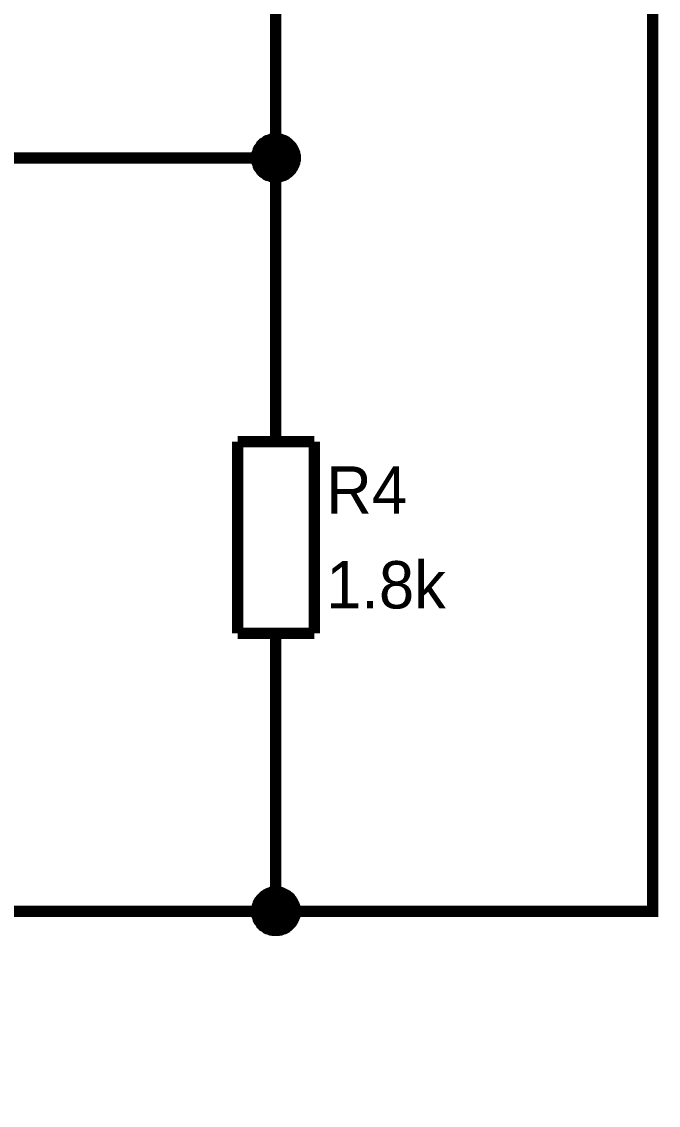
# Model space of a CAD drawing. Header units: millimetres. Extents: x 0 to 394, y 0 to 282.
# Drawn here: x 178.26 to 195.16, y 214.84 to 243.61 of the extents above; entities that cross this region are included whole.
import ezdxf

# ---------------------------------------------------------------- set-up
doc = ezdxf.new("R2010")
doc.units = ezdxf.units.MM
doc.layers.add('Sheet', color=255, linetype='Continuous')

msp = doc.modelspace()

# ---------------------------------------------------------------- linework, layer by layer
at = {"layer": 'Sheet'}
for points, const_width in [([(165.011, 214.993), (165.011, 219.99), (175.006, 219.99), (185.002, 219.99), (195.008, 219.99), (195.008, 257.457)], 0.3), ([(132.869, 254.997), (155.005, 254.997), (155.005, 239.993), (185.002, 239.993), (185.002, 244.99)], 0.3), ([(184.496, 239.993), (184.496, 240.015), (184.496, 240.049), (184.508, 240.071), (184.508, 240.094), (184.508, 240.116), (184.519, 240.139), (184.53, 240.172), (184.541, 240.195), (184.541, 240.217), (184.552, 240.24), (184.564, 240.251), (184.586, 240.273), (184.597, 240.296), (184.609, 240.318), (184.631, 240.33), (184.642, 240.352), (184.665, 240.363), (184.676, 240.386), (184.698, 240.397), (184.721, 240.408), (184.743, 240.431), (184.755, 240.442), (184.777, 240.453), (184.8, 240.453), (184.822, 240.464), (184.856, 240.476), (184.878, 240.487), (184.901, 240.487), (184.923, 240.487), (184.946, 240.498), (184.979, 240.498), (185.002, 240.498)], 0.3), ([(184.496, 239.993), (184.496, 240.015), (184.496, 240.049), (184.508, 240.071), (184.508, 240.094), (184.508, 240.116), (184.519, 240.139), (184.53, 240.172), (184.541, 240.195), (184.541, 240.217), (184.552, 240.24), (184.564, 240.251), (184.586, 240.273), (184.597, 240.296), (184.609, 240.318), (184.631, 240.33), (184.642, 240.352), (184.665, 240.363), (184.676, 240.386), (184.698, 240.397), (184.721, 240.408), (184.743, 240.431), (184.755, 240.442), (184.777, 240.453), (184.8, 240.453), (184.822, 240.464), (184.856, 240.476), (184.878, 240.487), (184.901, 240.487), (184.923, 240.487), (184.946, 240.498), (184.979, 240.498), (185.002, 240.498)], 0.3), ([(184.496, 239.993), (184.496, 240.015), (184.496, 240.049), (184.508, 240.071), (184.508, 240.094), (184.508, 240.116), (184.519, 240.139), (184.53, 240.172), (184.541, 240.195), (184.541, 240.217), (184.552, 240.24), (184.564, 240.251), (184.586, 240.273), (184.597, 240.296), (184.609, 240.318), (184.631, 240.33), (184.642, 240.352), (184.665, 240.363), (184.676, 240.386), (184.698, 240.397), (184.721, 240.408), (184.743, 240.431), (184.755, 240.442), (184.777, 240.453), (184.8, 240.453), (184.822, 240.464), (184.856, 240.476), (184.878, 240.487), (184.901, 240.487), (184.923, 240.487), (184.946, 240.498), (184.979, 240.498), (185.002, 240.498)], 0.3), ([(184.496, 239.993), (184.496, 240.015), (184.496, 240.049), (184.508, 240.071), (184.508, 240.094), (184.508, 240.116), (184.519, 240.139), (184.53, 240.172), (184.541, 240.195), (184.541, 240.217), (184.552, 240.24), (184.564, 240.251), (184.586, 240.273), (184.597, 240.296), (184.609, 240.318), (184.631, 240.33), (184.642, 240.352), (184.665, 240.363), (184.676, 240.386), (184.698, 240.397), (184.721, 240.408), (184.743, 240.431), (184.755, 240.442), (184.777, 240.453), (184.8, 240.453), (184.822, 240.464), (184.856, 240.476), (184.878, 240.487), (184.901, 240.487), (184.923, 240.487), (184.946, 240.498), (184.979, 240.498), (185.002, 240.498)], 0.3), ([(184.496, 239.993), (184.496, 240.015), (184.496, 240.049), (184.508, 240.071), (184.508, 240.094), (184.508, 240.116), (184.519, 240.139), (184.53, 240.172), (184.541, 240.195), (184.541, 240.217), (184.552, 240.24), (184.564, 240.251), (184.586, 240.273), (184.597, 240.296), (184.609, 240.318), (184.631, 240.33), (184.642, 240.352), (184.665, 240.363), (184.676, 240.386), (184.698, 240.397), (184.721, 240.408), (184.743, 240.431), (184.755, 240.442), (184.777, 240.453), (184.8, 240.453), (184.822, 240.464), (184.856, 240.476), (184.878, 240.487), (184.901, 240.487), (184.923, 240.487), (184.946, 240.498), (184.979, 240.498), (185.002, 240.498)], 0.0991), ([(184.496, 239.993), (184.496, 240.015), (184.496, 240.049), (184.508, 240.071), (184.508, 240.094), (184.508, 240.116), (184.519, 240.139), (184.53, 240.172), (184.541, 240.195), (184.541, 240.217), (184.552, 240.24), (184.564, 240.251), (184.586, 240.273), (184.597, 240.296), (184.609, 240.318), (184.631, 240.33), (184.642, 240.352), (184.665, 240.363), (184.676, 240.386), (184.698, 240.397), (184.721, 240.408), (184.743, 240.431), (184.755, 240.442), (184.777, 240.453), (184.8, 240.453), (184.822, 240.464), (184.856, 240.476), (184.878, 240.487), (184.901, 240.487), (184.923, 240.487), (184.946, 240.498), (184.979, 240.498), (185.002, 240.498)], 0.0991), ([(184.496, 239.993), (184.496, 240.015), (184.496, 240.049), (184.508, 240.071), (184.508, 240.094), (184.508, 240.116), (184.519, 240.139), (184.53, 240.172), (184.541, 240.195), (184.541, 240.217), (184.552, 240.24), (184.564, 240.251), (184.586, 240.273), (184.597, 240.296), (184.609, 240.318), (184.631, 240.33), (184.642, 240.352), (184.665, 240.363), (184.676, 240.386), (184.698, 240.397), (184.721, 240.408), (184.743, 240.431), (184.755, 240.442), (184.777, 240.453), (184.8, 240.453), (184.822, 240.464), (184.856, 240.476), (184.878, 240.487), (184.901, 240.487), (184.923, 240.487), (184.946, 240.498), (184.979, 240.498), (185.002, 240.498)], 0.0991), ([(184.496, 239.993), (184.496, 240.015), (184.496, 240.049), (184.508, 240.071), (184.508, 240.094), (184.508, 240.116), (184.519, 240.139), (184.53, 240.172), (184.541, 240.195), (184.541, 240.217), (184.552, 240.24), (184.564, 240.251), (184.586, 240.273), (184.597, 240.296), (184.609, 240.318), (184.631, 240.33), (184.642, 240.352), (184.665, 240.363), (184.676, 240.386), (184.698, 240.397), (184.721, 240.408), (184.743, 240.431), (184.755, 240.442), (184.777, 240.453), (184.8, 240.453), (184.822, 240.464), (184.856, 240.476), (184.878, 240.487), (184.901, 240.487), (184.923, 240.487), (184.946, 240.498), (184.979, 240.498), (185.002, 240.498)], 0.0991), ([(185.002, 240.498), (185.002, 240.498)], 0.3), ([(185.002, 240.498), (185.024, 240.498), (185.058, 240.498), (185.08, 240.487), (185.103, 240.487), (185.125, 240.487), (185.159, 240.476), (185.181, 240.464), (185.204, 240.453), (185.226, 240.453), (185.249, 240.442), (185.271, 240.431), (185.294, 240.408), (185.305, 240.397), (185.327, 240.386), (185.35, 240.363), (185.361, 240.352), (185.384, 240.33), (185.395, 240.318), (185.417, 240.296), (185.428, 240.273), (185.44, 240.251), (185.451, 240.24), (185.462, 240.217), (185.473, 240.195), (185.485, 240.172), (185.496, 240.139), (185.507, 240.116), (185.507, 240.094), (185.507, 240.071), (185.518, 240.049), (185.518, 240.015), (185.518, 239.993)], 0.3), ([(185.002, 240.498), (185.002, 240.498)], 0.3), ([(185.002, 240.498), (185.024, 240.498), (185.058, 240.498), (185.08, 240.487), (185.103, 240.487), (185.125, 240.487), (185.159, 240.476), (185.181, 240.464), (185.204, 240.453), (185.226, 240.453), (185.249, 240.442), (185.271, 240.431), (185.294, 240.408), (185.305, 240.397), (185.327, 240.386), (185.35, 240.363), (185.361, 240.352), (185.384, 240.33), (185.395, 240.318), (185.417, 240.296), (185.428, 240.273), (185.44, 240.251), (185.451, 240.24), (185.462, 240.217), (185.473, 240.195), (185.485, 240.172), (185.496, 240.139), (185.507, 240.116), (185.507, 240.094), (185.507, 240.071), (185.518, 240.049), (185.518, 240.015), (185.518, 239.993)], 0.3), ([(185.002, 240.498), (185.002, 240.498)], 0.3), ([(185.002, 240.498), (185.024, 240.498), (185.058, 240.498), (185.08, 240.487), (185.103, 240.487), (185.125, 240.487), (185.159, 240.476), (185.181, 240.464), (185.204, 240.453), (185.226, 240.453), (185.249, 240.442), (185.271, 240.431), (185.294, 240.408), (185.305, 240.397), (185.327, 240.386), (185.35, 240.363), (185.361, 240.352), (185.384, 240.33), (185.395, 240.318), (185.417, 240.296), (185.428, 240.273), (185.44, 240.251), (185.451, 240.24), (185.462, 240.217), (185.473, 240.195), (185.485, 240.172), (185.496, 240.139), (185.507, 240.116), (185.507, 240.094), (185.507, 240.071), (185.518, 240.049), (185.518, 240.015), (185.518, 239.993)], 0.3), ([(185.002, 240.498), (185.002, 240.498)], 0.3), ([(185.002, 240.498), (185.024, 240.498), (185.058, 240.498), (185.08, 240.487), (185.103, 240.487), (185.125, 240.487), (185.159, 240.476), (185.181, 240.464), (185.204, 240.453), (185.226, 240.453), (185.249, 240.442), (185.271, 240.431), (185.294, 240.408), (185.305, 240.397), (185.327, 240.386), (185.35, 240.363), (185.361, 240.352), (185.384, 240.33), (185.395, 240.318), (185.417, 240.296), (185.428, 240.273), (185.44, 240.251), (185.451, 240.24), (185.462, 240.217), (185.473, 240.195), (185.485, 240.172), (185.496, 240.139), (185.507, 240.116), (185.507, 240.094), (185.507, 240.071), (185.518, 240.049), (185.518, 240.015), (185.518, 239.993)], 0.3), ([(185.002, 240.498), (185.002, 240.498)], 0.0991), ([(185.002, 240.498), (185.024, 240.498), (185.058, 240.498), (185.08, 240.487), (185.103, 240.487), (185.125, 240.487), (185.159, 240.476), (185.181, 240.464), (185.204, 240.453), (185.226, 240.453), (185.249, 240.442), (185.271, 240.431), (185.294, 240.408), (185.305, 240.397), (185.327, 240.386), (185.35, 240.363), (185.361, 240.352), (185.384, 240.33), (185.395, 240.318), (185.417, 240.296), (185.428, 240.273), (185.44, 240.251), (185.451, 240.24), (185.462, 240.217), (185.473, 240.195), (185.485, 240.172), (185.496, 240.139), (185.507, 240.116), (185.507, 240.094), (185.507, 240.071), (185.518, 240.049), (185.518, 240.015), (185.518, 239.993)], 0.0991), ([(185.002, 240.498), (185.002, 240.498)], 0.0991), ([(185.002, 240.498), (185.024, 240.498), (185.058, 240.498), (185.08, 240.487), (185.103, 240.487), (185.125, 240.487), (185.159, 240.476), (185.181, 240.464), (185.204, 240.453), (185.226, 240.453), (185.249, 240.442), (185.271, 240.431), (185.294, 240.408), (185.305, 240.397), (185.327, 240.386), (185.35, 240.363), (185.361, 240.352), (185.384, 240.33), (185.395, 240.318), (185.417, 240.296), (185.428, 240.273), (185.44, 240.251), (185.451, 240.24), (185.462, 240.217), (185.473, 240.195), (185.485, 240.172), (185.496, 240.139), (185.507, 240.116), (185.507, 240.094), (185.507, 240.071), (185.518, 240.049), (185.518, 240.015), (185.518, 239.993)], 0.0991), ([(185.002, 240.498), (185.002, 240.498)], 0.0991), ([(185.002, 240.498), (185.024, 240.498), (185.058, 240.498), (185.08, 240.487), (185.103, 240.487), (185.125, 240.487), (185.159, 240.476), (185.181, 240.464), (185.204, 240.453), (185.226, 240.453), (185.249, 240.442), (185.271, 240.431), (185.294, 240.408), (185.305, 240.397), (185.327, 240.386), (185.35, 240.363), (185.361, 240.352), (185.384, 240.33), (185.395, 240.318), (185.417, 240.296), (185.428, 240.273), (185.44, 240.251), (185.451, 240.24), (185.462, 240.217), (185.473, 240.195), (185.485, 240.172), (185.496, 240.139), (185.507, 240.116), (185.507, 240.094), (185.507, 240.071), (185.518, 240.049), (185.518, 240.015), (185.518, 239.993)], 0.0991), ([(185.002, 240.498), (185.002, 240.498)], 0.0991), ([(185.002, 240.498), (185.024, 240.498), (185.058, 240.498), (185.08, 240.487), (185.103, 240.487), (185.125, 240.487), (185.159, 240.476), (185.181, 240.464), (185.204, 240.453), (185.226, 240.453), (185.249, 240.442), (185.271, 240.431), (185.294, 240.408), (185.305, 240.397), (185.327, 240.386), (185.35, 240.363), (185.361, 240.352), (185.384, 240.33), (185.395, 240.318), (185.417, 240.296), (185.428, 240.273), (185.44, 240.251), (185.451, 240.24), (185.462, 240.217), (185.473, 240.195), (185.485, 240.172), (185.496, 240.139), (185.507, 240.116), (185.507, 240.094), (185.507, 240.071), (185.518, 240.049), (185.518, 240.015), (185.518, 239.993)], 0.0991), ([(185.002, 239.487), (184.979, 239.487), (184.946, 239.487), (184.923, 239.499), (184.901, 239.499), (184.878, 239.499), (184.856, 239.51), (184.822, 239.521), (184.8, 239.532), (184.777, 239.532), (184.755, 239.543), (184.743, 239.555), (184.721, 239.577), (184.698, 239.588), (184.676, 239.6), (184.665, 239.622), (184.642, 239.633), (184.631, 239.656), (184.609, 239.667), (184.597, 239.689), (184.586, 239.712), (184.564, 239.734), (184.552, 239.746), (184.541, 239.768), (184.541, 239.791), (184.53, 239.813), (184.519, 239.847), (184.508, 239.869), (184.508, 239.892), (184.508, 239.914), (184.496, 239.937), (184.496, 239.97), (184.496, 239.993)], 0.3), ([(184.496, 239.993), (184.496, 239.993)], 0.3), ([(185.002, 239.487), (184.979, 239.487), (184.946, 239.487), (184.923, 239.499), (184.901, 239.499), (184.878, 239.499), (184.856, 239.51), (184.822, 239.521), (184.8, 239.532), (184.777, 239.532), (184.755, 239.543), (184.743, 239.555), (184.721, 239.577), (184.698, 239.588), (184.676, 239.6), (184.665, 239.622), (184.642, 239.633), (184.631, 239.656), (184.609, 239.667), (184.597, 239.689), (184.586, 239.712), (184.564, 239.734), (184.552, 239.746), (184.541, 239.768), (184.541, 239.791), (184.53, 239.813), (184.519, 239.847), (184.508, 239.869), (184.508, 239.892), (184.508, 239.914), (184.496, 239.937), (184.496, 239.97), (184.496, 239.993)], 0.3), ([(184.496, 239.993), (184.496, 239.993)], 0.3), ([(185.002, 239.487), (184.979, 239.487), (184.946, 239.487), (184.923, 239.499), (184.901, 239.499), (184.878, 239.499), (184.856, 239.51), (184.822, 239.521), (184.8, 239.532), (184.777, 239.532), (184.755, 239.543), (184.743, 239.555), (184.721, 239.577), (184.698, 239.588), (184.676, 239.6), (184.665, 239.622), (184.642, 239.633), (184.631, 239.656), (184.609, 239.667), (184.597, 239.689), (184.586, 239.712), (184.564, 239.734), (184.552, 239.746), (184.541, 239.768), (184.541, 239.791), (184.53, 239.813), (184.519, 239.847), (184.508, 239.869), (184.508, 239.892), (184.508, 239.914), (184.496, 239.937), (184.496, 239.97), (184.496, 239.993)], 0.3), ([(184.496, 239.993), (184.496, 239.993)], 0.3), ([(185.002, 239.487), (184.979, 239.487), (184.946, 239.487), (184.923, 239.499), (184.901, 239.499), (184.878, 239.499), (184.856, 239.51), (184.822, 239.521), (184.8, 239.532), (184.777, 239.532), (184.755, 239.543), (184.743, 239.555), (184.721, 239.577), (184.698, 239.588), (184.676, 239.6), (184.665, 239.622), (184.642, 239.633), (184.631, 239.656), (184.609, 239.667), (184.597, 239.689), (184.586, 239.712), (184.564, 239.734), (184.552, 239.746), (184.541, 239.768), (184.541, 239.791), (184.53, 239.813), (184.519, 239.847), (184.508, 239.869), (184.508, 239.892), (184.508, 239.914), (184.496, 239.937), (184.496, 239.97), (184.496, 239.993)], 0.3), ([(184.496, 239.993), (184.496, 239.993)], 0.3), ([(185.002, 239.487), (184.979, 239.487), (184.946, 239.487), (184.923, 239.499), (184.901, 239.499), (184.878, 239.499), (184.856, 239.51), (184.822, 239.521), (184.8, 239.532), (184.777, 239.532), (184.755, 239.543), (184.743, 239.555), (184.721, 239.577), (184.698, 239.588), (184.676, 239.6), (184.665, 239.622), (184.642, 239.633), (184.631, 239.656), (184.609, 239.667), (184.597, 239.689), (184.586, 239.712), (184.564, 239.734), (184.552, 239.746), (184.541, 239.768), (184.541, 239.791), (184.53, 239.813), (184.519, 239.847), (184.508, 239.869), (184.508, 239.892), (184.508, 239.914), (184.496, 239.937), (184.496, 239.97), (184.496, 239.993)], 0.0991), ([(184.496, 239.993), (184.496, 239.993)], 0.0991), ([(185.002, 239.487), (184.979, 239.487), (184.946, 239.487), (184.923, 239.499), (184.901, 239.499), (184.878, 239.499), (184.856, 239.51), (184.822, 239.521), (184.8, 239.532), (184.777, 239.532), (184.755, 239.543), (184.743, 239.555), (184.721, 239.577), (184.698, 239.588), (184.676, 239.6), (184.665, 239.622), (184.642, 239.633), (184.631, 239.656), (184.609, 239.667), (184.597, 239.689), (184.586, 239.712), (184.564, 239.734), (184.552, 239.746), (184.541, 239.768), (184.541, 239.791), (184.53, 239.813), (184.519, 239.847), (184.508, 239.869), (184.508, 239.892), (184.508, 239.914), (184.496, 239.937), (184.496, 239.97), (184.496, 239.993)], 0.0991), ([(184.496, 239.993), (184.496, 239.993)], 0.0991), ([(185.002, 239.487), (184.979, 239.487), (184.946, 239.487), (184.923, 239.499), (184.901, 239.499), (184.878, 239.499), (184.856, 239.51), (184.822, 239.521), (184.8, 239.532), (184.777, 239.532), (184.755, 239.543), (184.743, 239.555), (184.721, 239.577), (184.698, 239.588), (184.676, 239.6), (184.665, 239.622), (184.642, 239.633), (184.631, 239.656), (184.609, 239.667), (184.597, 239.689), (184.586, 239.712), (184.564, 239.734), (184.552, 239.746), (184.541, 239.768), (184.541, 239.791), (184.53, 239.813), (184.519, 239.847), (184.508, 239.869), (184.508, 239.892), (184.508, 239.914), (184.496, 239.937), (184.496, 239.97), (184.496, 239.993)], 0.0991), ([(184.496, 239.993), (184.496, 239.993)], 0.0991), ([(185.002, 239.487), (184.979, 239.487), (184.946, 239.487), (184.923, 239.499), (184.901, 239.499), (184.878, 239.499), (184.856, 239.51), (184.822, 239.521), (184.8, 239.532), (184.777, 239.532), (184.755, 239.543), (184.743, 239.555), (184.721, 239.577), (184.698, 239.588), (184.676, 239.6), (184.665, 239.622), (184.642, 239.633), (184.631, 239.656), (184.609, 239.667), (184.597, 239.689), (184.586, 239.712), (184.564, 239.734), (184.552, 239.746), (184.541, 239.768), (184.541, 239.791), (184.53, 239.813), (184.519, 239.847), (184.508, 239.869), (184.508, 239.892), (184.508, 239.914), (184.496, 239.937), (184.496, 239.97), (184.496, 239.993)], 0.0991), ([(184.496, 239.993), (184.496, 239.993)], 0.0991), ([(185.518, 239.993), (185.518, 239.97), (185.518, 239.937), (185.507, 239.914), (185.507, 239.892), (185.507, 239.869), (185.496, 239.847), (185.485, 239.813), (185.473, 239.791), (185.462, 239.768), (185.451, 239.746), (185.44, 239.734), (185.428, 239.712), (185.417, 239.689), (185.395, 239.667), (185.384, 239.656), (185.361, 239.633), (185.35, 239.622), (185.327, 239.6), (185.305, 239.588), (185.294, 239.577), (185.271, 239.555), (185.249, 239.543), (185.226, 239.532), (185.204, 239.532), (185.181, 239.521), (185.159, 239.51), (185.125, 239.499), (185.103, 239.499), (185.08, 239.499), (185.058, 239.487), (185.024, 239.487), (185.002, 239.487)], 0.3), ([(185.002, 239.993), (185.002, 234.995)], 0.3), ([(185.518, 239.993), (185.518, 239.97), (185.518, 239.937), (185.507, 239.914), (185.507, 239.892), (185.507, 239.869), (185.496, 239.847), (185.485, 239.813), (185.473, 239.791), (185.462, 239.768), (185.451, 239.746), (185.44, 239.734), (185.428, 239.712), (185.417, 239.689), (185.395, 239.667), (185.384, 239.656), (185.361, 239.633), (185.35, 239.622), (185.327, 239.6), (185.305, 239.588), (185.294, 239.577), (185.271, 239.555), (185.249, 239.543), (185.226, 239.532), (185.204, 239.532), (185.181, 239.521), (185.159, 239.51), (185.125, 239.499), (185.103, 239.499), (185.08, 239.499), (185.058, 239.487), (185.024, 239.487), (185.002, 239.487)], 0.3), ([(185.518, 239.993), (185.518, 239.97), (185.518, 239.937), (185.507, 239.914), (185.507, 239.892), (185.507, 239.869), (185.496, 239.847), (185.485, 239.813), (185.473, 239.791), (185.462, 239.768), (185.451, 239.746), (185.44, 239.734), (185.428, 239.712), (185.417, 239.689), (185.395, 239.667), (185.384, 239.656), (185.361, 239.633), (185.35, 239.622), (185.327, 239.6), (185.305, 239.588), (185.294, 239.577), (185.271, 239.555), (185.249, 239.543), (185.226, 239.532), (185.204, 239.532), (185.181, 239.521), (185.159, 239.51), (185.125, 239.499), (185.103, 239.499), (185.08, 239.499), (185.058, 239.487), (185.024, 239.487), (185.002, 239.487)], 0.3), ([(185.518, 239.993), (185.518, 239.97), (185.518, 239.937), (185.507, 239.914), (185.507, 239.892), (185.507, 239.869), (185.496, 239.847), (185.485, 239.813), (185.473, 239.791), (185.462, 239.768), (185.451, 239.746), (185.44, 239.734), (185.428, 239.712), (185.417, 239.689), (185.395, 239.667), (185.384, 239.656), (185.361, 239.633), (185.35, 239.622), (185.327, 239.6), (185.305, 239.588), (185.294, 239.577), (185.271, 239.555), (185.249, 239.543), (185.226, 239.532), (185.204, 239.532), (185.181, 239.521), (185.159, 239.51), (185.125, 239.499), (185.103, 239.499), (185.08, 239.499), (185.058, 239.487), (185.024, 239.487), (185.002, 239.487)], 0.3), ([(185.518, 239.993), (185.518, 239.97), (185.518, 239.937), (185.507, 239.914), (185.507, 239.892), (185.507, 239.869), (185.496, 239.847), (185.485, 239.813), (185.473, 239.791), (185.462, 239.768), (185.451, 239.746), (185.44, 239.734), (185.428, 239.712), (185.417, 239.689), (185.395, 239.667), (185.384, 239.656), (185.361, 239.633), (185.35, 239.622), (185.327, 239.6), (185.305, 239.588), (185.294, 239.577), (185.271, 239.555), (185.249, 239.543), (185.226, 239.532), (185.204, 239.532), (185.181, 239.521), (185.159, 239.51), (185.125, 239.499), (185.103, 239.499), (185.08, 239.499), (185.058, 239.487), (185.024, 239.487), (185.002, 239.487)], 0.0991), ([(185.518, 239.993), (185.518, 239.97), (185.518, 239.937), (185.507, 239.914), (185.507, 239.892), (185.507, 239.869), (185.496, 239.847), (185.485, 239.813), (185.473, 239.791), (185.462, 239.768), (185.451, 239.746), (185.44, 239.734), (185.428, 239.712), (185.417, 239.689), (185.395, 239.667), (185.384, 239.656), (185.361, 239.633), (185.35, 239.622), (185.327, 239.6), (185.305, 239.588), (185.294, 239.577), (185.271, 239.555), (185.249, 239.543), (185.226, 239.532), (185.204, 239.532), (185.181, 239.521), (185.159, 239.51), (185.125, 239.499), (185.103, 239.499), (185.08, 239.499), (185.058, 239.487), (185.024, 239.487), (185.002, 239.487)], 0.0991), ([(185.518, 239.993), (185.518, 239.97), (185.518, 239.937), (185.507, 239.914), (185.507, 239.892), (185.507, 239.869), (185.496, 239.847), (185.485, 239.813), (185.473, 239.791), (185.462, 239.768), (185.451, 239.746), (185.44, 239.734), (185.428, 239.712), (185.417, 239.689), (185.395, 239.667), (185.384, 239.656), (185.361, 239.633), (185.35, 239.622), (185.327, 239.6), (185.305, 239.588), (185.294, 239.577), (185.271, 239.555), (185.249, 239.543), (185.226, 239.532), (185.204, 239.532), (185.181, 239.521), (185.159, 239.51), (185.125, 239.499), (185.103, 239.499), (185.08, 239.499), (185.058, 239.487), (185.024, 239.487), (185.002, 239.487)], 0.0991), ([(185.518, 239.993), (185.518, 239.97), (185.518, 239.937), (185.507, 239.914), (185.507, 239.892), (185.507, 239.869), (185.496, 239.847), (185.485, 239.813), (185.473, 239.791), (185.462, 239.768), (185.451, 239.746), (185.44, 239.734), (185.428, 239.712), (185.417, 239.689), (185.395, 239.667), (185.384, 239.656), (185.361, 239.633), (185.35, 239.622), (185.327, 239.6), (185.305, 239.588), (185.294, 239.577), (185.271, 239.555), (185.249, 239.543), (185.226, 239.532), (185.204, 239.532), (185.181, 239.521), (185.159, 239.51), (185.125, 239.499), (185.103, 239.499), (185.08, 239.499), (185.058, 239.487), (185.024, 239.487), (185.002, 239.487)], 0.0991), ([(185.518, 239.993), (185.518, 239.993), (185.518, 239.993), (185.518, 239.993), (185.518, 239.993), (185.518, 239.993), (185.518, 239.993), (185.518, 239.993), (185.518, 239.993), (185.518, 239.993), (185.518, 239.993), (185.518, 239.993), (185.518, 239.993), (185.518, 239.993), (185.518, 239.993), (185.518, 239.993), (185.518, 239.993), (185.518, 239.993), (185.518, 239.993), (185.518, 239.993), (185.518, 239.993), (185.518, 239.993), (185.518, 239.993), (185.518, 239.993), (185.518, 239.993), (185.518, 239.993), (185.518, 239.993), (185.518, 239.993), (185.518, 239.993), (185.518, 239.993), (185.518, 239.993), (185.518, 239.993), (185.518, 239.993)], 0.3), ([(185.518, 239.993), (185.518, 239.993)], 0.3), ([(185.518, 239.993), (185.518, 239.993), (185.518, 239.993), (185.518, 239.993), (185.518, 239.993), (185.518, 239.993), (185.518, 239.993), (185.518, 239.993), (185.518, 239.993), (185.518, 239.993), (185.518, 239.993), (185.518, 239.993), (185.518, 239.993), (185.518, 239.993), (185.518, 239.993), (185.518, 239.993), (185.518, 239.993), (185.518, 239.993), (185.518, 239.993), (185.518, 239.993), (185.518, 239.993), (185.518, 239.993), (185.518, 239.993), (185.518, 239.993), (185.518, 239.993), (185.518, 239.993), (185.518, 239.993), (185.518, 239.993), (185.518, 239.993), (185.518, 239.993), (185.518, 239.993), (185.518, 239.993), (185.518, 239.993)], 0.3), ([(185.518, 239.993), (185.518, 239.993)], 0.3), ([(185.518, 239.993), (185.518, 239.993), (185.518, 239.993), (185.518, 239.993), (185.518, 239.993), (185.518, 239.993), (185.518, 239.993), (185.518, 239.993), (185.518, 239.993), (185.518, 239.993), (185.518, 239.993), (185.518, 239.993), (185.518, 239.993), (185.518, 239.993), (185.518, 239.993), (185.518, 239.993), (185.518, 239.993), (185.518, 239.993), (185.518, 239.993), (185.518, 239.993), (185.518, 239.993), (185.518, 239.993), (185.518, 239.993), (185.518, 239.993), (185.518, 239.993), (185.518, 239.993), (185.518, 239.993), (185.518, 239.993), (185.518, 239.993), (185.518, 239.993), (185.518, 239.993), (185.518, 239.993), (185.518, 239.993)], 0.3), ([(185.518, 239.993), (185.518, 239.993)], 0.3), ([(185.518, 239.993), (185.518, 239.993), (185.518, 239.993), (185.518, 239.993), (185.518, 239.993), (185.518, 239.993), (185.518, 239.993), (185.518, 239.993), (185.518, 239.993), (185.518, 239.993), (185.518, 239.993), (185.518, 239.993), (185.518, 239.993), (185.518, 239.993), (185.518, 239.993), (185.518, 239.993), (185.518, 239.993), (185.518, 239.993), (185.518, 239.993), (185.518, 239.993), (185.518, 239.993), (185.518, 239.993), (185.518, 239.993), (185.518, 239.993), (185.518, 239.993), (185.518, 239.993), (185.518, 239.993), (185.518, 239.993), (185.518, 239.993), (185.518, 239.993), (185.518, 239.993), (185.518, 239.993), (185.518, 239.993)], 0.3), ([(185.518, 239.993), (185.518, 239.993)], 0.3), ([(185.518, 239.993), (185.518, 239.993), (185.518, 239.993), (185.518, 239.993), (185.518, 239.993), (185.518, 239.993), (185.518, 239.993), (185.518, 239.993), (185.518, 239.993), (185.518, 239.993), (185.518, 239.993), (185.518, 239.993), (185.518, 239.993), (185.518, 239.993), (185.518, 239.993), (185.518, 239.993), (185.518, 239.993), (185.518, 239.993), (185.518, 239.993), (185.518, 239.993), (185.518, 239.993), (185.518, 239.993), (185.518, 239.993), (185.518, 239.993), (185.518, 239.993), (185.518, 239.993), (185.518, 239.993), (185.518, 239.993), (185.518, 239.993), (185.518, 239.993), (185.518, 239.993), (185.518, 239.993), (185.518, 239.993)], 0.0991), ([(185.518, 239.993), (185.518, 239.993)], 0.0991), ([(185.518, 239.993), (185.518, 239.993), (185.518, 239.993), (185.518, 239.993), (185.518, 239.993), (185.518, 239.993), (185.518, 239.993), (185.518, 239.993), (185.518, 239.993), (185.518, 239.993), (185.518, 239.993), (185.518, 239.993), (185.518, 239.993), (185.518, 239.993), (185.518, 239.993), (185.518, 239.993), (185.518, 239.993), (185.518, 239.993), (185.518, 239.993), (185.518, 239.993), (185.518, 239.993), (185.518, 239.993), (185.518, 239.993), (185.518, 239.993), (185.518, 239.993), (185.518, 239.993), (185.518, 239.993), (185.518, 239.993), (185.518, 239.993), (185.518, 239.993), (185.518, 239.993), (185.518, 239.993), (185.518, 239.993)], 0.0991), ([(185.518, 239.993), (185.518, 239.993)], 0.0991), ([(185.518, 239.993), (185.518, 239.993), (185.518, 239.993), (185.518, 239.993), (185.518, 239.993), (185.518, 239.993), (185.518, 239.993), (185.518, 239.993), (185.518, 239.993), (185.518, 239.993), (185.518, 239.993), (185.518, 239.993), (185.518, 239.993), (185.518, 239.993), (185.518, 239.993), (185.518, 239.993), (185.518, 239.993), (185.518, 239.993), (185.518, 239.993), (185.518, 239.993), (185.518, 239.993), (185.518, 239.993), (185.518, 239.993), (185.518, 239.993), (185.518, 239.993), (185.518, 239.993), (185.518, 239.993), (185.518, 239.993), (185.518, 239.993), (185.518, 239.993), (185.518, 239.993), (185.518, 239.993), (185.518, 239.993)], 0.0991), ([(185.518, 239.993), (185.518, 239.993)], 0.0991), ([(185.518, 239.993), (185.518, 239.993), (185.518, 239.993), (185.518, 239.993), (185.518, 239.993), (185.518, 239.993), (185.518, 239.993), (185.518, 239.993), (185.518, 239.993), (185.518, 239.993), (185.518, 239.993), (185.518, 239.993), (185.518, 239.993), (185.518, 239.993), (185.518, 239.993), (185.518, 239.993), (185.518, 239.993), (185.518, 239.993), (185.518, 239.993), (185.518, 239.993), (185.518, 239.993), (185.518, 239.993), (185.518, 239.993), (185.518, 239.993), (185.518, 239.993), (185.518, 239.993), (185.518, 239.993), (185.518, 239.993), (185.518, 239.993), (185.518, 239.993), (185.518, 239.993), (185.518, 239.993), (185.518, 239.993)], 0.0991), ([(185.518, 239.993), (185.518, 239.993)], 0.0991), ([(185.002, 232.457), (185.002, 234.995)], 0.3), ([(183.991, 227.369), (183.991, 232.457)], 0.3), ([(183.991, 232.457), (186.024, 232.457)], 0.3), ([(186.024, 232.457), (186.024, 227.369)], 0.3), ([(186.024, 227.369), (183.991, 227.369)], 0.3), ([(185.002, 227.369), (185.002, 224.831)], 0.3), ([(185.002, 219.99), (185.002, 224.831)], 0.3), ([(184.496, 219.99), (184.496, 220.013), (184.496, 220.047), (184.508, 220.069), (184.508, 220.092), (184.508, 220.114), (184.519, 220.148), (184.53, 220.17), (184.541, 220.193), (184.541, 220.215), (184.552, 220.238), (184.564, 220.26), (184.586, 220.282), (184.597, 220.294), (184.609, 220.316), (184.631, 220.339), (184.642, 220.35), (184.665, 220.372), (184.676, 220.384), (184.698, 220.406), (184.721, 220.417), (184.743, 220.428), (184.755, 220.44), (184.777, 220.451), (184.8, 220.462), (184.822, 220.473), (184.856, 220.485), (184.878, 220.496), (184.901, 220.496), (184.923, 220.496), (184.946, 220.507), (184.979, 220.507), (185.002, 220.507)], 0.3), ([(184.496, 219.99), (184.496, 220.013), (184.496, 220.047), (184.508, 220.069), (184.508, 220.092), (184.508, 220.114), (184.519, 220.148), (184.53, 220.17), (184.541, 220.193), (184.541, 220.215), (184.552, 220.238), (184.564, 220.26), (184.586, 220.282), (184.597, 220.294), (184.609, 220.316), (184.631, 220.339), (184.642, 220.35), (184.665, 220.372), (184.676, 220.384), (184.698, 220.406), (184.721, 220.417), (184.743, 220.428), (184.755, 220.44), (184.777, 220.451), (184.8, 220.462), (184.822, 220.473), (184.856, 220.485), (184.878, 220.496), (184.901, 220.496), (184.923, 220.496), (184.946, 220.507), (184.979, 220.507), (185.002, 220.507)], 0.3), ([(184.496, 219.99), (184.496, 220.013), (184.496, 220.047), (184.508, 220.069), (184.508, 220.092), (184.508, 220.114), (184.519, 220.148), (184.53, 220.17), (184.541, 220.193), (184.541, 220.215), (184.552, 220.238), (184.564, 220.26), (184.586, 220.282), (184.597, 220.294), (184.609, 220.316), (184.631, 220.339), (184.642, 220.35), (184.665, 220.372), (184.676, 220.384), (184.698, 220.406), (184.721, 220.417), (184.743, 220.428), (184.755, 220.44), (184.777, 220.451), (184.8, 220.462), (184.822, 220.473), (184.856, 220.485), (184.878, 220.496), (184.901, 220.496), (184.923, 220.496), (184.946, 220.507), (184.979, 220.507), (185.002, 220.507)], 0.3), ([(184.496, 219.99), (184.496, 220.013), (184.496, 220.047), (184.508, 220.069), (184.508, 220.092), (184.508, 220.114), (184.519, 220.148), (184.53, 220.17), (184.541, 220.193), (184.541, 220.215), (184.552, 220.238), (184.564, 220.26), (184.586, 220.282), (184.597, 220.294), (184.609, 220.316), (184.631, 220.339), (184.642, 220.35), (184.665, 220.372), (184.676, 220.384), (184.698, 220.406), (184.721, 220.417), (184.743, 220.428), (184.755, 220.44), (184.777, 220.451), (184.8, 220.462), (184.822, 220.473), (184.856, 220.485), (184.878, 220.496), (184.901, 220.496), (184.923, 220.496), (184.946, 220.507), (184.979, 220.507), (185.002, 220.507)], 0.3), ([(185.002, 220.507), (185.002, 220.507)], 0.3), ([(185.002, 220.507), (185.024, 220.507), (185.058, 220.507), (185.08, 220.496), (185.103, 220.496), (185.125, 220.496), (185.159, 220.485), (185.181, 220.473), (185.204, 220.462), (185.226, 220.451), (185.249, 220.44), (185.271, 220.428), (185.294, 220.417), (185.305, 220.406), (185.327, 220.384), (185.35, 220.372), (185.361, 220.35), (185.384, 220.339), (185.395, 220.316), (185.417, 220.294), (185.428, 220.282), (185.44, 220.26), (185.451, 220.238), (185.462, 220.215), (185.473, 220.193), (185.485, 220.17), (185.496, 220.148), (185.507, 220.114), (185.507, 220.092), (185.507, 220.069), (185.518, 220.047), (185.518, 220.013), (185.518, 219.99)], 0.3), ([(185.002, 220.507), (185.002, 220.507)], 0.3), ([(185.002, 220.507), (185.024, 220.507), (185.058, 220.507), (185.08, 220.496), (185.103, 220.496), (185.125, 220.496), (185.159, 220.485), (185.181, 220.473), (185.204, 220.462), (185.226, 220.451), (185.249, 220.44), (185.271, 220.428), (185.294, 220.417), (185.305, 220.406), (185.327, 220.384), (185.35, 220.372), (185.361, 220.35), (185.384, 220.339), (185.395, 220.316), (185.417, 220.294), (185.428, 220.282), (185.44, 220.26), (185.451, 220.238), (185.462, 220.215), (185.473, 220.193), (185.485, 220.17), (185.496, 220.148), (185.507, 220.114), (185.507, 220.092), (185.507, 220.069), (185.518, 220.047), (185.518, 220.013), (185.518, 219.99)], 0.3), ([(185.002, 220.507), (185.002, 220.507)], 0.3), ([(185.002, 220.507), (185.024, 220.507), (185.058, 220.507), (185.08, 220.496), (185.103, 220.496), (185.125, 220.496), (185.159, 220.485), (185.181, 220.473), (185.204, 220.462), (185.226, 220.451), (185.249, 220.44), (185.271, 220.428), (185.294, 220.417), (185.305, 220.406), (185.327, 220.384), (185.35, 220.372), (185.361, 220.35), (185.384, 220.339), (185.395, 220.316), (185.417, 220.294), (185.428, 220.282), (185.44, 220.26), (185.451, 220.238), (185.462, 220.215), (185.473, 220.193), (185.485, 220.17), (185.496, 220.148), (185.507, 220.114), (185.507, 220.092), (185.507, 220.069), (185.518, 220.047), (185.518, 220.013), (185.518, 219.99)], 0.3), ([(185.002, 220.507), (185.002, 220.507)], 0.3), ([(185.002, 220.507), (185.024, 220.507), (185.058, 220.507), (185.08, 220.496), (185.103, 220.496), (185.125, 220.496), (185.159, 220.485), (185.181, 220.473), (185.204, 220.462), (185.226, 220.451), (185.249, 220.44), (185.271, 220.428), (185.294, 220.417), (185.305, 220.406), (185.327, 220.384), (185.35, 220.372), (185.361, 220.35), (185.384, 220.339), (185.395, 220.316), (185.417, 220.294), (185.428, 220.282), (185.44, 220.26), (185.451, 220.238), (185.462, 220.215), (185.473, 220.193), (185.485, 220.17), (185.496, 220.148), (185.507, 220.114), (185.507, 220.092), (185.507, 220.069), (185.518, 220.047), (185.518, 220.013), (185.518, 219.99)], 0.3), ([(184.496, 219.99), (184.496, 220.013), (184.496, 220.047), (184.508, 220.069), (184.508, 220.092), (184.508, 220.114), (184.519, 220.148), (184.53, 220.17), (184.541, 220.193), (184.541, 220.215), (184.552, 220.238), (184.564, 220.26), (184.586, 220.282), (184.597, 220.294), (184.609, 220.316), (184.631, 220.339), (184.642, 220.35), (184.665, 220.372), (184.676, 220.384), (184.698, 220.406), (184.721, 220.417), (184.743, 220.428), (184.755, 220.44), (184.777, 220.451), (184.8, 220.462), (184.822, 220.473), (184.856, 220.485), (184.878, 220.496), (184.901, 220.496), (184.923, 220.496), (184.946, 220.507), (184.979, 220.507), (185.002, 220.507)], 0.0991), ([(184.496, 219.99), (184.496, 220.013), (184.496, 220.047), (184.508, 220.069), (184.508, 220.092), (184.508, 220.114), (184.519, 220.148), (184.53, 220.17), (184.541, 220.193), (184.541, 220.215), (184.552, 220.238), (184.564, 220.26), (184.586, 220.282), (184.597, 220.294), (184.609, 220.316), (184.631, 220.339), (184.642, 220.35), (184.665, 220.372), (184.676, 220.384), (184.698, 220.406), (184.721, 220.417), (184.743, 220.428), (184.755, 220.44), (184.777, 220.451), (184.8, 220.462), (184.822, 220.473), (184.856, 220.485), (184.878, 220.496), (184.901, 220.496), (184.923, 220.496), (184.946, 220.507), (184.979, 220.507), (185.002, 220.507)], 0.0991), ([(184.496, 219.99), (184.496, 220.013), (184.496, 220.047), (184.508, 220.069), (184.508, 220.092), (184.508, 220.114), (184.519, 220.148), (184.53, 220.17), (184.541, 220.193), (184.541, 220.215), (184.552, 220.238), (184.564, 220.26), (184.586, 220.282), (184.597, 220.294), (184.609, 220.316), (184.631, 220.339), (184.642, 220.35), (184.665, 220.372), (184.676, 220.384), (184.698, 220.406), (184.721, 220.417), (184.743, 220.428), (184.755, 220.44), (184.777, 220.451), (184.8, 220.462), (184.822, 220.473), (184.856, 220.485), (184.878, 220.496), (184.901, 220.496), (184.923, 220.496), (184.946, 220.507), (184.979, 220.507), (185.002, 220.507)], 0.0991), ([(184.496, 219.99), (184.496, 220.013), (184.496, 220.047), (184.508, 220.069), (184.508, 220.092), (184.508, 220.114), (184.519, 220.148), (184.53, 220.17), (184.541, 220.193), (184.541, 220.215), (184.552, 220.238), (184.564, 220.26), (184.586, 220.282), (184.597, 220.294), (184.609, 220.316), (184.631, 220.339), (184.642, 220.35), (184.665, 220.372), (184.676, 220.384), (184.698, 220.406), (184.721, 220.417), (184.743, 220.428), (184.755, 220.44), (184.777, 220.451), (184.8, 220.462), (184.822, 220.473), (184.856, 220.485), (184.878, 220.496), (184.901, 220.496), (184.923, 220.496), (184.946, 220.507), (184.979, 220.507), (185.002, 220.507)], 0.0991), ([(185.002, 220.507), (185.002, 220.507)], 0.0991), ([(185.002, 220.507), (185.024, 220.507), (185.058, 220.507), (185.08, 220.496), (185.103, 220.496), (185.125, 220.496), (185.159, 220.485), (185.181, 220.473), (185.204, 220.462), (185.226, 220.451), (185.249, 220.44), (185.271, 220.428), (185.294, 220.417), (185.305, 220.406), (185.327, 220.384), (185.35, 220.372), (185.361, 220.35), (185.384, 220.339), (185.395, 220.316), (185.417, 220.294), (185.428, 220.282), (185.44, 220.26), (185.451, 220.238), (185.462, 220.215), (185.473, 220.193), (185.485, 220.17), (185.496, 220.148), (185.507, 220.114), (185.507, 220.092), (185.507, 220.069), (185.518, 220.047), (185.518, 220.013), (185.518, 219.99)], 0.0991), ([(185.002, 220.507), (185.002, 220.507)], 0.0991), ([(185.002, 220.507), (185.024, 220.507), (185.058, 220.507), (185.08, 220.496), (185.103, 220.496), (185.125, 220.496), (185.159, 220.485), (185.181, 220.473), (185.204, 220.462), (185.226, 220.451), (185.249, 220.44), (185.271, 220.428), (185.294, 220.417), (185.305, 220.406), (185.327, 220.384), (185.35, 220.372), (185.361, 220.35), (185.384, 220.339), (185.395, 220.316), (185.417, 220.294), (185.428, 220.282), (185.44, 220.26), (185.451, 220.238), (185.462, 220.215), (185.473, 220.193), (185.485, 220.17), (185.496, 220.148), (185.507, 220.114), (185.507, 220.092), (185.507, 220.069), (185.518, 220.047), (185.518, 220.013), (185.518, 219.99)], 0.0991), ([(185.002, 220.507), (185.002, 220.507)], 0.0991), ([(185.002, 220.507), (185.024, 220.507), (185.058, 220.507), (185.08, 220.496), (185.103, 220.496), (185.125, 220.496), (185.159, 220.485), (185.181, 220.473), (185.204, 220.462), (185.226, 220.451), (185.249, 220.44), (185.271, 220.428), (185.294, 220.417), (185.305, 220.406), (185.327, 220.384), (185.35, 220.372), (185.361, 220.35), (185.384, 220.339), (185.395, 220.316), (185.417, 220.294), (185.428, 220.282), (185.44, 220.26), (185.451, 220.238), (185.462, 220.215), (185.473, 220.193), (185.485, 220.17), (185.496, 220.148), (185.507, 220.114), (185.507, 220.092), (185.507, 220.069), (185.518, 220.047), (185.518, 220.013), (185.518, 219.99)], 0.0991), ([(185.002, 220.507), (185.002, 220.507)], 0.0991), ([(185.002, 220.507), (185.024, 220.507), (185.058, 220.507), (185.08, 220.496), (185.103, 220.496), (185.125, 220.496), (185.159, 220.485), (185.181, 220.473), (185.204, 220.462), (185.226, 220.451), (185.249, 220.44), (185.271, 220.428), (185.294, 220.417), (185.305, 220.406), (185.327, 220.384), (185.35, 220.372), (185.361, 220.35), (185.384, 220.339), (185.395, 220.316), (185.417, 220.294), (185.428, 220.282), (185.44, 220.26), (185.451, 220.238), (185.462, 220.215), (185.473, 220.193), (185.485, 220.17), (185.496, 220.148), (185.507, 220.114), (185.507, 220.092), (185.507, 220.069), (185.518, 220.047), (185.518, 220.013), (185.518, 219.99)], 0.0991), ([(185.002, 219.485), (184.979, 219.485), (184.946, 219.485), (184.923, 219.496), (184.901, 219.496), (184.878, 219.496), (184.856, 219.508), (184.822, 219.519), (184.8, 219.53), (184.777, 219.53), (184.755, 219.541), (184.743, 219.552), (184.721, 219.575), (184.698, 219.586), (184.676, 219.597), (184.665, 219.62), (184.642, 219.631), (184.631, 219.654), (184.609, 219.665), (184.597, 219.687), (184.586, 219.71), (184.564, 219.732), (184.552, 219.743), (184.541, 219.766), (184.541, 219.788), (184.53, 219.811), (184.519, 219.844), (184.508, 219.867), (184.508, 219.889), (184.508, 219.912), (184.496, 219.934), (184.496, 219.968), (184.496, 219.99)], 0.3), ([(184.496, 219.99), (184.496, 219.99)], 0.3), ([(185.002, 219.485), (184.979, 219.485), (184.946, 219.485), (184.923, 219.496), (184.901, 219.496), (184.878, 219.496), (184.856, 219.508), (184.822, 219.519), (184.8, 219.53), (184.777, 219.53), (184.755, 219.541), (184.743, 219.552), (184.721, 219.575), (184.698, 219.586), (184.676, 219.597), (184.665, 219.62), (184.642, 219.631), (184.631, 219.654), (184.609, 219.665), (184.597, 219.687), (184.586, 219.71), (184.564, 219.732), (184.552, 219.743), (184.541, 219.766), (184.541, 219.788), (184.53, 219.811), (184.519, 219.844), (184.508, 219.867), (184.508, 219.889), (184.508, 219.912), (184.496, 219.934), (184.496, 219.968), (184.496, 219.99)], 0.3), ([(184.496, 219.99), (184.496, 219.99)], 0.3), ([(185.002, 219.485), (184.979, 219.485), (184.946, 219.485), (184.923, 219.496), (184.901, 219.496), (184.878, 219.496), (184.856, 219.508), (184.822, 219.519), (184.8, 219.53), (184.777, 219.53), (184.755, 219.541), (184.743, 219.552), (184.721, 219.575), (184.698, 219.586), (184.676, 219.597), (184.665, 219.62), (184.642, 219.631), (184.631, 219.654), (184.609, 219.665), (184.597, 219.687), (184.586, 219.71), (184.564, 219.732), (184.552, 219.743), (184.541, 219.766), (184.541, 219.788), (184.53, 219.811), (184.519, 219.844), (184.508, 219.867), (184.508, 219.889), (184.508, 219.912), (184.496, 219.934), (184.496, 219.968), (184.496, 219.99)], 0.3), ([(184.496, 219.99), (184.496, 219.99)], 0.3), ([(185.002, 219.485), (184.979, 219.485), (184.946, 219.485), (184.923, 219.496), (184.901, 219.496), (184.878, 219.496), (184.856, 219.508), (184.822, 219.519), (184.8, 219.53), (184.777, 219.53), (184.755, 219.541), (184.743, 219.552), (184.721, 219.575), (184.698, 219.586), (184.676, 219.597), (184.665, 219.62), (184.642, 219.631), (184.631, 219.654), (184.609, 219.665), (184.597, 219.687), (184.586, 219.71), (184.564, 219.732), (184.552, 219.743), (184.541, 219.766), (184.541, 219.788), (184.53, 219.811), (184.519, 219.844), (184.508, 219.867), (184.508, 219.889), (184.508, 219.912), (184.496, 219.934), (184.496, 219.968), (184.496, 219.99)], 0.3), ([(184.496, 219.99), (184.496, 219.99)], 0.3), ([(185.518, 219.99), (185.518, 219.968), (185.518, 219.934), (185.507, 219.912), (185.507, 219.889), (185.507, 219.867), (185.496, 219.844), (185.485, 219.811), (185.473, 219.788), (185.462, 219.766), (185.451, 219.743), (185.44, 219.732), (185.428, 219.71), (185.417, 219.687), (185.395, 219.665), (185.384, 219.654), (185.361, 219.631), (185.35, 219.62), (185.327, 219.597), (185.305, 219.586), (185.294, 219.575), (185.271, 219.552), (185.249, 219.541), (185.226, 219.53), (185.204, 219.53), (185.181, 219.519), (185.159, 219.508), (185.125, 219.496), (185.103, 219.496), (185.08, 219.496), (185.058, 219.485), (185.024, 219.485), (185.002, 219.485)], 0.3), ([(185.518, 219.99), (185.518, 219.968), (185.518, 219.934), (185.507, 219.912), (185.507, 219.889), (185.507, 219.867), (185.496, 219.844), (185.485, 219.811), (185.473, 219.788), (185.462, 219.766), (185.451, 219.743), (185.44, 219.732), (185.428, 219.71), (185.417, 219.687), (185.395, 219.665), (185.384, 219.654), (185.361, 219.631), (185.35, 219.62), (185.327, 219.597), (185.305, 219.586), (185.294, 219.575), (185.271, 219.552), (185.249, 219.541), (185.226, 219.53), (185.204, 219.53), (185.181, 219.519), (185.159, 219.508), (185.125, 219.496), (185.103, 219.496), (185.08, 219.496), (185.058, 219.485), (185.024, 219.485), (185.002, 219.485)], 0.3), ([(185.518, 219.99), (185.518, 219.968), (185.518, 219.934), (185.507, 219.912), (185.507, 219.889), (185.507, 219.867), (185.496, 219.844), (185.485, 219.811), (185.473, 219.788), (185.462, 219.766), (185.451, 219.743), (185.44, 219.732), (185.428, 219.71), (185.417, 219.687), (185.395, 219.665), (185.384, 219.654), (185.361, 219.631), (185.35, 219.62), (185.327, 219.597), (185.305, 219.586), (185.294, 219.575), (185.271, 219.552), (185.249, 219.541), (185.226, 219.53), (185.204, 219.53), (185.181, 219.519), (185.159, 219.508), (185.125, 219.496), (185.103, 219.496), (185.08, 219.496), (185.058, 219.485), (185.024, 219.485), (185.002, 219.485)], 0.3), ([(185.518, 219.99), (185.518, 219.968), (185.518, 219.934), (185.507, 219.912), (185.507, 219.889), (185.507, 219.867), (185.496, 219.844), (185.485, 219.811), (185.473, 219.788), (185.462, 219.766), (185.451, 219.743), (185.44, 219.732), (185.428, 219.71), (185.417, 219.687), (185.395, 219.665), (185.384, 219.654), (185.361, 219.631), (185.35, 219.62), (185.327, 219.597), (185.305, 219.586), (185.294, 219.575), (185.271, 219.552), (185.249, 219.541), (185.226, 219.53), (185.204, 219.53), (185.181, 219.519), (185.159, 219.508), (185.125, 219.496), (185.103, 219.496), (185.08, 219.496), (185.058, 219.485), (185.024, 219.485), (185.002, 219.485)], 0.3), ([(185.518, 219.99), (185.518, 219.99), (185.518, 219.99), (185.518, 219.99), (185.518, 219.99), (185.518, 219.99), (185.518, 219.99), (185.518, 219.99), (185.518, 219.99), (185.518, 219.99), (185.518, 219.99), (185.518, 219.99), (185.518, 219.99), (185.518, 219.99), (185.518, 219.99), (185.518, 219.99), (185.518, 219.99), (185.518, 219.99), (185.518, 219.99), (185.518, 219.99), (185.518, 219.99), (185.518, 219.99), (185.518, 219.99), (185.518, 219.99), (185.518, 219.99), (185.518, 219.99), (185.518, 219.99), (185.518, 219.99), (185.518, 219.99), (185.518, 219.99), (185.518, 219.99), (185.518, 219.99), (185.518, 219.99)], 0.3), ([(185.518, 219.99), (185.518, 219.99)], 0.3), ([(185.518, 219.99), (185.518, 219.99), (185.518, 219.99), (185.518, 219.99), (185.518, 219.99), (185.518, 219.99), (185.518, 219.99), (185.518, 219.99), (185.518, 219.99), (185.518, 219.99), (185.518, 219.99), (185.518, 219.99), (185.518, 219.99), (185.518, 219.99), (185.518, 219.99), (185.518, 219.99), (185.518, 219.99), (185.518, 219.99), (185.518, 219.99), (185.518, 219.99), (185.518, 219.99), (185.518, 219.99), (185.518, 219.99), (185.518, 219.99), (185.518, 219.99), (185.518, 219.99), (185.518, 219.99), (185.518, 219.99), (185.518, 219.99), (185.518, 219.99), (185.518, 219.99), (185.518, 219.99), (185.518, 219.99)], 0.3), ([(185.518, 219.99), (185.518, 219.99)], 0.3), ([(185.518, 219.99), (185.518, 219.99), (185.518, 219.99), (185.518, 219.99), (185.518, 219.99), (185.518, 219.99), (185.518, 219.99), (185.518, 219.99), (185.518, 219.99), (185.518, 219.99), (185.518, 219.99), (185.518, 219.99), (185.518, 219.99), (185.518, 219.99), (185.518, 219.99), (185.518, 219.99), (185.518, 219.99), (185.518, 219.99), (185.518, 219.99), (185.518, 219.99), (185.518, 219.99), (185.518, 219.99), (185.518, 219.99), (185.518, 219.99), (185.518, 219.99), (185.518, 219.99), (185.518, 219.99), (185.518, 219.99), (185.518, 219.99), (185.518, 219.99), (185.518, 219.99), (185.518, 219.99), (185.518, 219.99)], 0.3), ([(185.518, 219.99), (185.518, 219.99)], 0.3), ([(185.518, 219.99), (185.518, 219.99), (185.518, 219.99), (185.518, 219.99), (185.518, 219.99), (185.518, 219.99), (185.518, 219.99), (185.518, 219.99), (185.518, 219.99), (185.518, 219.99), (185.518, 219.99), (185.518, 219.99), (185.518, 219.99), (185.518, 219.99), (185.518, 219.99), (185.518, 219.99), (185.518, 219.99), (185.518, 219.99), (185.518, 219.99), (185.518, 219.99), (185.518, 219.99), (185.518, 219.99), (185.518, 219.99), (185.518, 219.99), (185.518, 219.99), (185.518, 219.99), (185.518, 219.99), (185.518, 219.99), (185.518, 219.99), (185.518, 219.99), (185.518, 219.99), (185.518, 219.99), (185.518, 219.99)], 0.3), ([(185.518, 219.99), (185.518, 219.99)], 0.3), ([(185.002, 219.485), (184.979, 219.485), (184.946, 219.485), (184.923, 219.496), (184.901, 219.496), (184.878, 219.496), (184.856, 219.508), (184.822, 219.519), (184.8, 219.53), (184.777, 219.53), (184.755, 219.541), (184.743, 219.552), (184.721, 219.575), (184.698, 219.586), (184.676, 219.597), (184.665, 219.62), (184.642, 219.631), (184.631, 219.654), (184.609, 219.665), (184.597, 219.687), (184.586, 219.71), (184.564, 219.732), (184.552, 219.743), (184.541, 219.766), (184.541, 219.788), (184.53, 219.811), (184.519, 219.844), (184.508, 219.867), (184.508, 219.889), (184.508, 219.912), (184.496, 219.934), (184.496, 219.968), (184.496, 219.99)], 0.0991), ([(184.496, 219.99), (184.496, 219.99)], 0.0991), ([(185.002, 219.485), (184.979, 219.485), (184.946, 219.485), (184.923, 219.496), (184.901, 219.496), (184.878, 219.496), (184.856, 219.508), (184.822, 219.519), (184.8, 219.53), (184.777, 219.53), (184.755, 219.541), (184.743, 219.552), (184.721, 219.575), (184.698, 219.586), (184.676, 219.597), (184.665, 219.62), (184.642, 219.631), (184.631, 219.654), (184.609, 219.665), (184.597, 219.687), (184.586, 219.71), (184.564, 219.732), (184.552, 219.743), (184.541, 219.766), (184.541, 219.788), (184.53, 219.811), (184.519, 219.844), (184.508, 219.867), (184.508, 219.889), (184.508, 219.912), (184.496, 219.934), (184.496, 219.968), (184.496, 219.99)], 0.0991), ([(184.496, 219.99), (184.496, 219.99)], 0.0991), ([(185.002, 219.485), (184.979, 219.485), (184.946, 219.485), (184.923, 219.496), (184.901, 219.496), (184.878, 219.496), (184.856, 219.508), (184.822, 219.519), (184.8, 219.53), (184.777, 219.53), (184.755, 219.541), (184.743, 219.552), (184.721, 219.575), (184.698, 219.586), (184.676, 219.597), (184.665, 219.62), (184.642, 219.631), (184.631, 219.654), (184.609, 219.665), (184.597, 219.687), (184.586, 219.71), (184.564, 219.732), (184.552, 219.743), (184.541, 219.766), (184.541, 219.788), (184.53, 219.811), (184.519, 219.844), (184.508, 219.867), (184.508, 219.889), (184.508, 219.912), (184.496, 219.934), (184.496, 219.968), (184.496, 219.99)], 0.0991), ([(184.496, 219.99), (184.496, 219.99)], 0.0991), ([(185.002, 219.485), (184.979, 219.485), (184.946, 219.485), (184.923, 219.496), (184.901, 219.496), (184.878, 219.496), (184.856, 219.508), (184.822, 219.519), (184.8, 219.53), (184.777, 219.53), (184.755, 219.541), (184.743, 219.552), (184.721, 219.575), (184.698, 219.586), (184.676, 219.597), (184.665, 219.62), (184.642, 219.631), (184.631, 219.654), (184.609, 219.665), (184.597, 219.687), (184.586, 219.71), (184.564, 219.732), (184.552, 219.743), (184.541, 219.766), (184.541, 219.788), (184.53, 219.811), (184.519, 219.844), (184.508, 219.867), (184.508, 219.889), (184.508, 219.912), (184.496, 219.934), (184.496, 219.968), (184.496, 219.99)], 0.0991), ([(184.496, 219.99), (184.496, 219.99)], 0.0991), ([(185.518, 219.99), (185.518, 219.968), (185.518, 219.934), (185.507, 219.912), (185.507, 219.889), (185.507, 219.867), (185.496, 219.844), (185.485, 219.811), (185.473, 219.788), (185.462, 219.766), (185.451, 219.743), (185.44, 219.732), (185.428, 219.71), (185.417, 219.687), (185.395, 219.665), (185.384, 219.654), (185.361, 219.631), (185.35, 219.62), (185.327, 219.597), (185.305, 219.586), (185.294, 219.575), (185.271, 219.552), (185.249, 219.541), (185.226, 219.53), (185.204, 219.53), (185.181, 219.519), (185.159, 219.508), (185.125, 219.496), (185.103, 219.496), (185.08, 219.496), (185.058, 219.485), (185.024, 219.485), (185.002, 219.485)], 0.0991), ([(185.518, 219.99), (185.518, 219.968), (185.518, 219.934), (185.507, 219.912), (185.507, 219.889), (185.507, 219.867), (185.496, 219.844), (185.485, 219.811), (185.473, 219.788), (185.462, 219.766), (185.451, 219.743), (185.44, 219.732), (185.428, 219.71), (185.417, 219.687), (185.395, 219.665), (185.384, 219.654), (185.361, 219.631), (185.35, 219.62), (185.327, 219.597), (185.305, 219.586), (185.294, 219.575), (185.271, 219.552), (185.249, 219.541), (185.226, 219.53), (185.204, 219.53), (185.181, 219.519), (185.159, 219.508), (185.125, 219.496), (185.103, 219.496), (185.08, 219.496), (185.058, 219.485), (185.024, 219.485), (185.002, 219.485)], 0.0991), ([(185.518, 219.99), (185.518, 219.968), (185.518, 219.934), (185.507, 219.912), (185.507, 219.889), (185.507, 219.867), (185.496, 219.844), (185.485, 219.811), (185.473, 219.788), (185.462, 219.766), (185.451, 219.743), (185.44, 219.732), (185.428, 219.71), (185.417, 219.687), (185.395, 219.665), (185.384, 219.654), (185.361, 219.631), (185.35, 219.62), (185.327, 219.597), (185.305, 219.586), (185.294, 219.575), (185.271, 219.552), (185.249, 219.541), (185.226, 219.53), (185.204, 219.53), (185.181, 219.519), (185.159, 219.508), (185.125, 219.496), (185.103, 219.496), (185.08, 219.496), (185.058, 219.485), (185.024, 219.485), (185.002, 219.485)], 0.0991), ([(185.518, 219.99), (185.518, 219.968), (185.518, 219.934), (185.507, 219.912), (185.507, 219.889), (185.507, 219.867), (185.496, 219.844), (185.485, 219.811), (185.473, 219.788), (185.462, 219.766), (185.451, 219.743), (185.44, 219.732), (185.428, 219.71), (185.417, 219.687), (185.395, 219.665), (185.384, 219.654), (185.361, 219.631), (185.35, 219.62), (185.327, 219.597), (185.305, 219.586), (185.294, 219.575), (185.271, 219.552), (185.249, 219.541), (185.226, 219.53), (185.204, 219.53), (185.181, 219.519), (185.159, 219.508), (185.125, 219.496), (185.103, 219.496), (185.08, 219.496), (185.058, 219.485), (185.024, 219.485), (185.002, 219.485)], 0.0991), ([(185.518, 219.99), (185.518, 219.99), (185.518, 219.99), (185.518, 219.99), (185.518, 219.99), (185.518, 219.99), (185.518, 219.99), (185.518, 219.99), (185.518, 219.99), (185.518, 219.99), (185.518, 219.99), (185.518, 219.99), (185.518, 219.99), (185.518, 219.99), (185.518, 219.99), (185.518, 219.99), (185.518, 219.99), (185.518, 219.99), (185.518, 219.99), (185.518, 219.99), (185.518, 219.99), (185.518, 219.99), (185.518, 219.99), (185.518, 219.99), (185.518, 219.99), (185.518, 219.99), (185.518, 219.99), (185.518, 219.99), (185.518, 219.99), (185.518, 219.99), (185.518, 219.99), (185.518, 219.99), (185.518, 219.99)], 0.0991), ([(185.518, 219.99), (185.518, 219.99)], 0.0991), ([(185.518, 219.99), (185.518, 219.99), (185.518, 219.99), (185.518, 219.99), (185.518, 219.99), (185.518, 219.99), (185.518, 219.99), (185.518, 219.99), (185.518, 219.99), (185.518, 219.99), (185.518, 219.99), (185.518, 219.99), (185.518, 219.99), (185.518, 219.99), (185.518, 219.99), (185.518, 219.99), (185.518, 219.99), (185.518, 219.99), (185.518, 219.99), (185.518, 219.99), (185.518, 219.99), (185.518, 219.99), (185.518, 219.99), (185.518, 219.99), (185.518, 219.99), (185.518, 219.99), (185.518, 219.99), (185.518, 219.99), (185.518, 219.99), (185.518, 219.99), (185.518, 219.99), (185.518, 219.99), (185.518, 219.99)], 0.0991), ([(185.518, 219.99), (185.518, 219.99)], 0.0991), ([(185.518, 219.99), (185.518, 219.99), (185.518, 219.99), (185.518, 219.99), (185.518, 219.99), (185.518, 219.99), (185.518, 219.99), (185.518, 219.99), (185.518, 219.99), (185.518, 219.99), (185.518, 219.99), (185.518, 219.99), (185.518, 219.99), (185.518, 219.99), (185.518, 219.99), (185.518, 219.99), (185.518, 219.99), (185.518, 219.99), (185.518, 219.99), (185.518, 219.99), (185.518, 219.99), (185.518, 219.99), (185.518, 219.99), (185.518, 219.99), (185.518, 219.99), (185.518, 219.99), (185.518, 219.99), (185.518, 219.99), (185.518, 219.99), (185.518, 219.99), (185.518, 219.99), (185.518, 219.99), (185.518, 219.99)], 0.0991), ([(185.518, 219.99), (185.518, 219.99)], 0.0991), ([(185.518, 219.99), (185.518, 219.99), (185.518, 219.99), (185.518, 219.99), (185.518, 219.99), (185.518, 219.99), (185.518, 219.99), (185.518, 219.99), (185.518, 219.99), (185.518, 219.99), (185.518, 219.99), (185.518, 219.99), (185.518, 219.99), (185.518, 219.99), (185.518, 219.99), (185.518, 219.99), (185.518, 219.99), (185.518, 219.99), (185.518, 219.99), (185.518, 219.99), (185.518, 219.99), (185.518, 219.99), (185.518, 219.99), (185.518, 219.99), (185.518, 219.99), (185.518, 219.99), (185.518, 219.99), (185.518, 219.99), (185.518, 219.99), (185.518, 219.99), (185.518, 219.99), (185.518, 219.99), (185.518, 219.99)], 0.0991), ([(185.518, 219.99), (185.518, 219.99)], 0.0991)]:
    msp.add_lwpolyline(points, dxfattribs=dict(at, const_width=const_width))
at = {"layer": 'Sheet', "const_width": 0.508}
for points in [[(184.746, 240, 1), (185.254, 240, 1)], [(184.746, 220, 1), (185.254, 220, 1)]]:
    msp.add_lwpolyline(points, format="xyb", close=True, dxfattribs=at)

# ---------------------------------------------------------------- texts
at = {"layer": 'Sheet'}
for s, p in [('R4', (186.338, 230.547)), ('1.8k', (186.338, 228.032))]:
    msp.add_text(s, height=1.2579, dxfattribs=at).set_placement(p)

doc.saveas('drawing.dxf')
